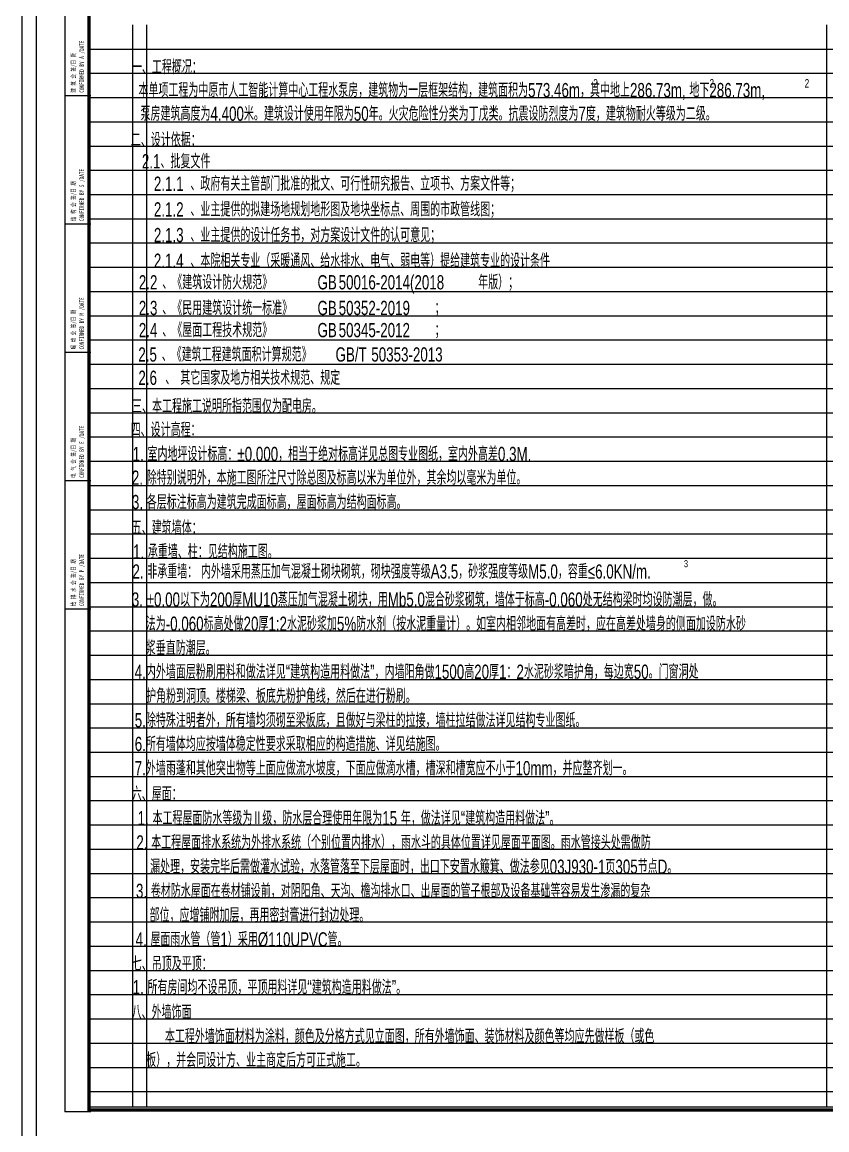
# Model space of a CAD drawing. Extents: x 19098 to 79498, y 3162 to 205862.
# Drawn here: x 19098 to 47289, y 132967 to 171800 of the extents above; entities that cross this region are included whole.
import ezdxf
from ezdxf.enums import TextEntityAlignment as Align

# ---------------------------------------------------------------- set-up
doc = ezdxf.new("R2010")
doc.units = 0
doc.header["$LTSCALE"] = 1000
doc.header["$MEASUREMENT"] = 0
for name, color, linetype in [('2017_11-sheet-L2$0$C-SHET-TTLB', 11, 'Continuous'), ('C-SHET-TTLB', 11, 'Continuous'), ('PUB_TEXT', 7, 'Continuous')]:
    doc.layers.add(name, color=color, linetype=linetype)
doc.styles.add('2017_11-sheet-L2$0$SHEET-ECADI', font='simhei.ttf', dxfattribs={"width": 0.7})
doc.styles.add('SMEDI', font='smsim.shx', dxfattribs={"width": 0.7, "bigfont": 'smfs.shx'})

# ---------------------------------------------------------------- blocks, each defined once
blk = doc.blocks.new('2017_11-sheet-L2$0$2014SHEET-L')
at = {"layer": '2017_11-sheet-L2$0$C-SHET-TTLB'}
for p, q in [((0, -45), (-9, -45)), ((0, -90), (-9, -90)), ((0, -135), (-9, -135)), ((0, -180), (-9, -180)), ((0, -225), (-9, -225))]:
    blk.add_line(p, q, dxfattribs=at)
at = {"layer": '2017_11-sheet-L2$0$C-SHET-TTLB', "style": '2017_11-sheet-L2$0$SHEET-ECADI', "width": 0.7}
for s, p in [('CONFIRMED BY A /DATE', (-2.33, -43.96)), ('建 筑 会 签/日 期', (-5.24, -43.96)), ('结 构 会 签/日 期', (-5.24, -88.96)), ('CONFIRMED BY S /DATE', (-2.33, -88.96)), ('CONFIRMED BY M /DATE', (-2.33, -133.96)), ('暖 动 会 签/日 期', (-5.24, -133.96)), ('电 气 会 签/日 期', (-5.24, -178.96)), ('CONFIRMED BY E /DATE', (-2.33, -178.96)), ('给 排 水 会 签/日 期', (-5.24, -223.96)), ('CONFIRMED BY P /DATE', (-2.33, -223.96))]:
    blk.add_text(s, height=1.6, rotation=90, dxfattribs=at).set_placement(p)
blk = doc.blocks.new('2017_11-sheet-L2', base_point=(18.4, 410))
at = {"layer": '2017_11-sheet-L2$0$C-SHET-TTLB'}
blk.add_blockref('2017_11-sheet-L2$0$2014SHEET-L', (19, 410.6), dxfattribs=at)
blk = doc.blocks.new('tukuang')
at = {"layer": 'C-SHET-TTLB'}
for p in [(17002, 20480), (17902, -19640)]:
    blk.add_line(p, (17002, -19640), dxfattribs=at)
for points in [[(75902, 21920), (75902, -21080), (15502, -21080), (15502, 21920)], [(75402, 21420), (75402, -20580), (16002, -20580), (16002, 21420)]]:
    blk.add_lwpolyline(points, close=True, dxfattribs=at)
at = {"layer": 'C-SHET-TTLB', "const_width": 120}
blk.add_lwpolyline([(17842, 20420), (74402, 20420), (74402, -19580), (17842, -19580)], close=True, dxfattribs=at)
at = {"layer": 'C-SHET-TTLB', "xscale": 100, "yscale": 100, "zscale": 100}
blk.add_blockref('2017_11-sheet-L2', (17842, 20420), dxfattribs=at)

msp = doc.modelspace()

# ---------------------------------------------------------------- linework, layer by layer
at = {"layer": 'Defpoints', "color": 251}
for p, q in [((22957.2, 171707.5), (22957.2, 133772)), ((23457.2, 171707.5), (23457.2, 133772)), ((47277.6, 171707.5), (47277.6, 133772)), ((21497.5, 170857.5), (69149.6, 170857.5)), ((21497.5, 170007.5), (69149.6, 170007.5)), ((21497.5, 169157.5), (69149.6, 169157.5)), ((21497.5, 168307.5), (69149.6, 168307.5)), ((21497.5, 167457.5), (69149.6, 167457.5)), ((21497.5, 166607.5), (69149.6, 166607.5)), ((21497.5, 165757.5), (69149.6, 165757.5)), ((21497.5, 164907.5), (69149.6, 164907.5)), ((21497.5, 164057.5), (69149.6, 164057.5)), ((21497.5, 163207.5), (69149.6, 163207.5)), ((21497.5, 162357.5), (69149.6, 162357.5)), ((21497.5, 161507.5), (69149.6, 161507.5)), ((21497.5, 160657.5), (69149.6, 160657.5)), ((21497.5, 159807.5), (69149.6, 159807.5)), ((21497.5, 158957.5), (69149.6, 158957.5)), ((21497.5, 158107.5), (69149.6, 158107.5)), ((21497.5, 157257.5), (69149.6, 157257.5)), ((21497.5, 156407.5), (69149.6, 156407.5)), ((21497.5, 155557.5), (69149.6, 155557.5)), ((21497.5, 154707.5), (69149.6, 154707.5)), ((21497.5, 153857.5), (69149.6, 153857.5)), ((21497.5, 153007.5), (69149.6, 153007.5)), ((21497.5, 152157.5), (69149.6, 152157.5)), ((21497.5, 151307.5), (69149.6, 151307.5)), ((21497.5, 150457.5), (69149.6, 150457.5)), ((21497.5, 149607.5), (69149.6, 149607.5)), ((21497.5, 148757.5), (69149.6, 148757.5)), ((21497.5, 147907.5), (69149.6, 147907.5)), ((21497.5, 147057.5), (69149.6, 147057.5)), ((21497.5, 146207.5), (69149.6, 146207.5)), ((21497.5, 145357.5), (69149.6, 145357.5)), ((21497.5, 144507.5), (69149.6, 144507.5)), ((21497.5, 143657.5), (69149.6, 143657.5)), ((21497.5, 142807.5), (69149.6, 142807.5)), ((21497.5, 141957.5), (69149.6, 141957.5)), ((21497.5, 141107.5), (69149.6, 141107.5)), ((21497.5, 140257.5), (69149.6, 140257.5)), ((21497.5, 139407.5), (69149.6, 139407.5)), ((21497.5, 138557.5), (69149.6, 138557.5)), ((21497.5, 137707.5), (69149.6, 137707.5)), ((21497.5, 136857.5), (69149.6, 136857.5)), ((21497.5, 136007.5), (69149.6, 136007.5)), ((21497.5, 135157.5), (69149.6, 135157.5)), ((21497.5, 134307.5), (69149.6, 134307.5)), ((21497.5, 133772), (69149.6, 133772))]:
    msp.add_line(p, q, dxfattribs=at)

# ---------------------------------------------------------------- block references
at = {"layer": 'C-SHET-TTLB'}
msp.add_blockref('tukuang', (3595.7, 153241.6), dxfattribs=at)

# ---------------------------------------------------------------- texts
at = {"layer": 'PUB_TEXT', "color": 7, "style": 'SMEDI', "width": 0.7}
for s, p in [('一、工程概况：', (22943.4, 169974.2)), ('二、设计依据：', (22905.5, 167422.4, 0)), ('2.1、批复文件', (23292.4, 166672.3)), ('2.1.1', (23712.8, 165885.8)), ('、政府有关主管部门批准的批文、可行性研究报告、立项书、方案文件等；', (24991.9, 165885.8)), ('2.1.2', (23712.8, 164985.8)), ('、业主提供的拟建场地规划地形图及地块坐标点、周围的市政管线图；', (24991.9, 164985.8)), ('2.1.3', (23712.8, 164085.8)), ('、业主提供的设计任务书，对方案设计文件的认可意见；', (24991.9, 164085.8)), ('2.1.4', (23712.8, 163185.8)), ('、本院相关专业（采暖通风、给水排水、电气、弱电等）提给建筑专业的设计条件', (24991.9, 163185.8)), ('2.2', (23184.7, 162430)), ('、《建筑设计防火规范》', (24005.8, 162430)), ('GB', (29443.9, 162430)), ('50016-2014(2018', (30185.7, 162430)), ('年版）；', (35074.9, 162430)), ('2.3', (23184.7, 161530)), ('、《民用建筑设计统一标准》', (24005.8, 161530)), ('GB', (29443.9, 161530)), ('50352-2019', (30185.7, 161530)), ('；', (33548.7, 161530)), ('2.4', (23184.7, 160754)), ('、《屋面工程技术规范》', (24005.8, 160754)), ('GB', (29443.9, 160754)), ('50345-2012', (30185.7, 160754)), ('；', (33548.7, 160754)), ('2.5', (23166.9, 159899.8)), ('、《建筑工程建筑面积计算规范》', (23988, 159899.8)), ('GB/T', (30076.9, 159899.8)), ('50353-2013', (31330.2, 159899.8)), ('其它国家及地方相关技术规范、规定', (24638.6, 159082.8)), ('2.6', (23169.9, 159082.8)), ('、', (24112.2, 159082.8)), ('三、本工程施工说明所指范围仅为配电房。', (22947.9, 158084)), ('四、设计高程：', (22898.3, 157259.9)), ('2. 除特别说明外，本施工图所注尺寸除总图及标高以米为单位外，其余均以毫米为单位。', (22941.8, 155580.6, 0)), ('3. 各层标注标高为建筑完成面标高，屋面标高为结构面标高。', (22943.1, 154725.7, 0)), ('五、建筑墙体：', (22937.7, 153823.7, 0)), ('1. 承重墙、柱：见结构施工图。', (22981.5, 152987.9, 0)), ('3. %%P0.00以下为200厚MU10蒸压加气混凝土砌块，用Mb5.0混合砂浆砌筑，墙体于标高-0.060处无结构梁时均设防潮层，做。 ', (22939, 151308.3, 0)), ('法为-0.060标高处做20厚1:2水泥砂浆加5%%%防水剂（按水泥重量计）。如室内相邻地面有高差时，应在高差处墙身的侧面加设防水砂', (23426.8, 150459.7, 0)), ('浆垂直防潮层。', (23426.8, 149609.7, 0)), ('4.内外墙面层粉刷用料和做法详见“建筑构造用料做法”，内墙阳角做1500高20厚1：2水泥砂浆暗护角，每边宽50。门窗洞处', (23041.4, 148777.6, 0)), ('护角粉到洞顶。楼梯梁、板底先粉护角线，然后在进行粉刷。', (23438.6, 147927.6, 0)), ('5.除特殊注明者外，所有墙均须砌至梁板底，且做好与梁柱的拉接，墙柱拉结做法详见结构专业图纸。', (23041.4, 147077.6, 0)), ('6.所有墙体均应按墙体稳定性要求采取相应的构造措施、详见结施图。', (23041.4, 146246.1, 0)), ('7.外墙雨蓬和其他突出物等上面应做流水坡度，下面应做滴水槽，槽深和槽宽应不小于10mm，并应整齐划一。', (23041.4, 145396.1, 0)), ('六、屋面：', (22937.7, 144492.4, 0)), ('1. 本工程屋面防水等级为Ⅱ级，防水层合理使用年限为15 年，做法详见“建筑构造用料做法”。', (23142.5, 143642.9, 0)), ('2. 本工程屋面排水系统为外排水系统（个别位置内排水），雨水斗的具体位置详见屋面平面图。雨水管接头处需做防', (23097.6, 142792.9, 0)), ('漏处理，安装完毕后需做灌水试验，水落管落至下层屋面时，出口下安置水簸箕、做法参见03J930-1页305节点D。', (23579.8, 141942.9, 0)), ('3. 卷材防水屋面在卷材铺设前，对阴阳角、天沟、檐沟排水口、出屋面的管子根部及设备基础等容易发生渗漏的复杂', (23084.2, 141092.9, 0)), ('部位，应增铺附加层，再用密封膏进行封边处理。', (23560.2, 140242.9, 0)), ('4. 屋面雨水管（管1）采用%%C110UPVC管。', (23071.7, 139392.9, 0)), ('七、吊顶及平顶：', (22937.7, 138542.4, 0)), ('1. 所有房间均不设吊顶，平顶用料详见“建筑构造用料做法”。', (22968.2, 137720.3)), ('八、外墙饰面', (22931.8, 136842.7)), ('本工程外墙饰面材料为涂料，颜色及分格方式见立面图，所有外墙饰面、装饰材料及颜色等均应先做样板（或色', (24099.1, 135996.6)), ('板），并会同设计方、业主商定后方可正式施工。', (23442.7, 135163.7))]:
    msp.add_text(s, height=500, dxfattribs=at).set_placement(p)
at = {"layer": 'PUB_TEXT', "color": 10, "style": 'SMEDI', "width": 0.7}
for s, p in [('本单项工程为中原市人工智能计算中心工程水泵房，建筑物为一层框架结构，建筑面积为573.46m，其中地上286.73m, 地下286.73m, ', (23170.8, 169167.4)), ('泵房建筑高度为4.400米。建筑设计使用年限为50年。火灾危险性分类为丁戊类。抗震设防烈度为7度，建筑物耐火等级为二级。', (23245.3, 168342, 0)), ('1. 室内地坪设计标高：%%P0.000，相当于绝对标高详见总图专业图纸，室内外高差0.3M.', (22967.8, 156411.2))]:
    msp.add_text(s, height=500, dxfattribs=at).set_placement(p)
at = {"layer": 'PUB_TEXT', "color": 7, "style": 'SMEDI', "width": 0.7}
for p in [(39107.3, 169806.4), (43180.8, 169806.4), (46513.1, 169806.4)]:
    msp.add_text('2', height=300, dxfattribs=at).set_placement(p, align=Align.TOP_LEFT)
at = {"layer": 'PUB_TEXT', "style": 'SMEDI', "width": 0.7}
msp.add_text('2. 非承重墙： 内外墙采用蒸压加气混凝土砌块砌筑，砌块强度等级A3.5，砂浆强度等级M5.0，容重≤6.0KN/m.', height=500, dxfattribs=at).set_placement((22960.7, 152290.7, 0))
msp.add_text('3', height=250, dxfattribs=at).set_placement((42284.1, 152939.9), align=Align.TOP_LEFT)

doc.saveas('drawing.dxf')
